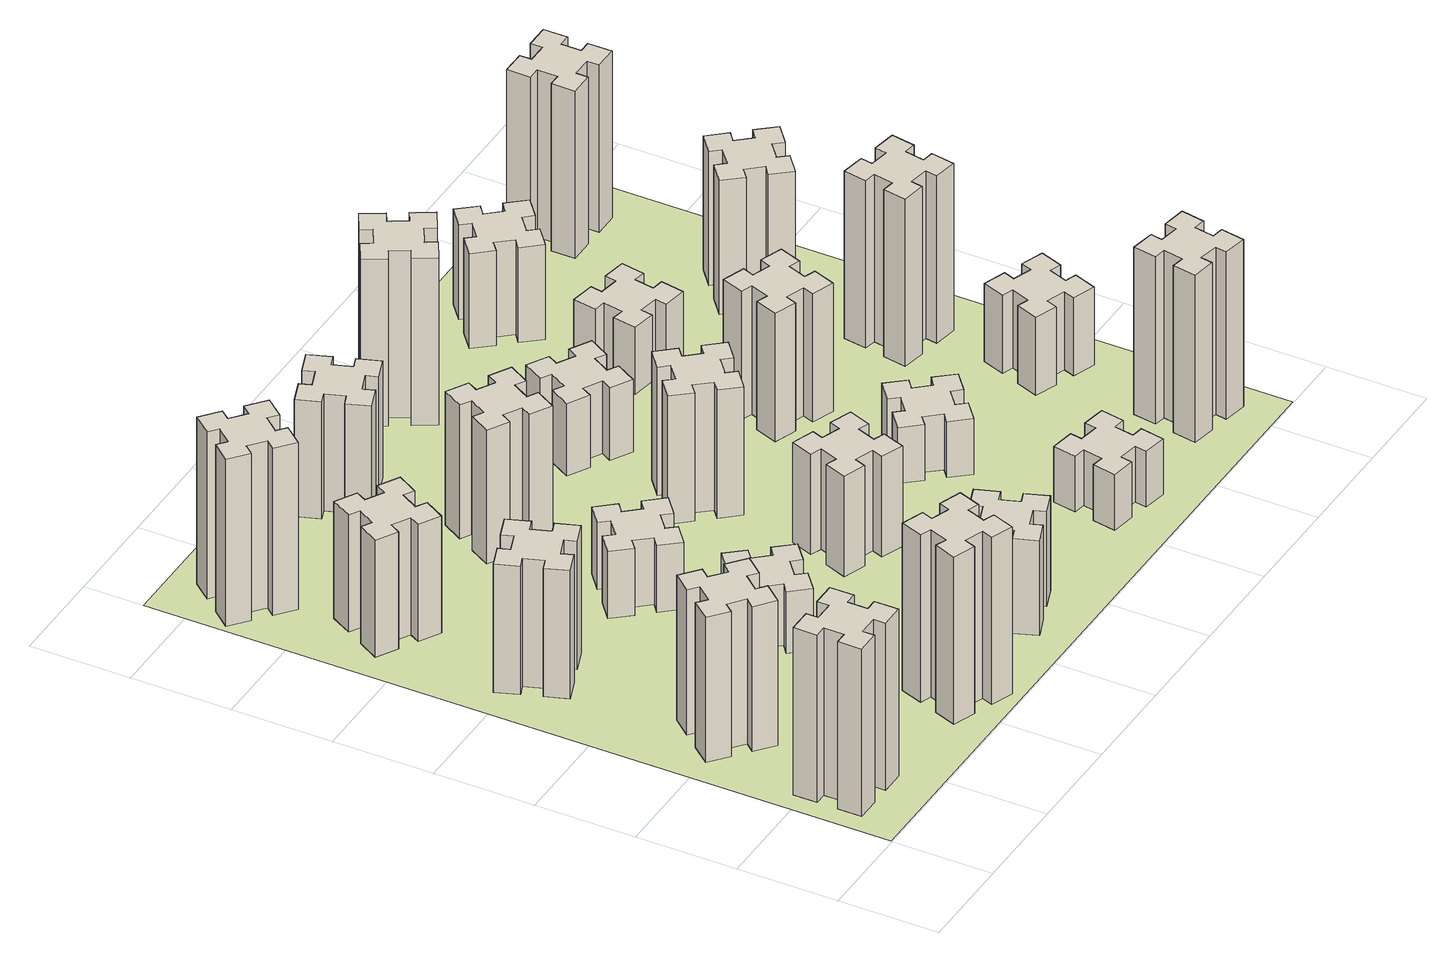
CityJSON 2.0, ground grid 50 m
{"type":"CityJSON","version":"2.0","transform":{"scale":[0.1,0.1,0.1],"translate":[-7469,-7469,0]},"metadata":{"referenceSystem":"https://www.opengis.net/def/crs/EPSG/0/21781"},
"CityObjects":{
"building1":{"type":"Building","attributes":{"class":"1000","function":"1000","usage":"1000","yearOfConstruction":2016,"roofType":"1000","measuredHeight":90,"storeysAboveGround":30,"storeysBelowGround":0},"geometry":[{"type":"Solid","lod":"1","boundaries":[[[[0,1,2,3,4,5,6,7,8,9,10,11,12,13,14,15,16,17,18,19]],[[17,16,20,21]],[[16,15,22,20]],[[15,14,23,22]],[[14,13,24,23]],[[13,12,25,24]],[[12,11,26,25]],[[11,10,27,26]],[[10,9,28,27]],[[9,8,29,28]],[[8,7,30,29]],[[7,6,31,30]],[[6,5,32,31]],[[5,4,33,32]],[[4,3,34,33]],[[3,2,35,34]],[[2,1,36,35]],[[1,0,37,36]],[[0,19,38,37]],[[19,18,39,38]],[[18,17,21,39]],[[24,25,26,27,28,29,30,31,32,33,34,35,36,37,38,39,21,20,22,23]]]]}]},
"building2":{"type":"Building","attributes":{"class":"1000","function":"1000","usage":"1000","yearOfConstruction":2016,"roofType":"1000","measuredHeight":78,"storeysAboveGround":30,"storeysBelowGround":0},"geometry":[{"type":"Solid","lod":"1","boundaries":[[[[40,41,42,43,44,45,46,47,48,49,50,51,52,53,54,55,56,57,58,59]],[[57,56,60,61]],[[56,55,62,60]],[[55,54,63,62]],[[54,53,64,63]],[[53,52,65,64]],[[52,51,66,65]],[[51,50,67,66]],[[50,49,68,67]],[[49,48,69,68]],[[48,47,70,69]],[[47,46,71,70]],[[46,45,72,71]],[[45,44,73,72]],[[44,43,74,73]],[[43,42,75,74]],[[42,41,76,75]],[[41,40,77,76]],[[40,59,78,77]],[[59,58,79,78]],[[58,57,61,79]],[[64,65,66,67,68,69,70,71,72,73,74,75,76,77,78,79,61,60,62,63]]]]}]},
"building3":{"type":"Building","attributes":{"class":"1000","function":"1000","usage":"1000","yearOfConstruction":2016,"roofType":"1000","measuredHeight":69,"storeysAboveGround":30,"storeysBelowGround":0},"geometry":[{"type":"Solid","lod":"1","boundaries":[[[[80,81,82,83,84,85,86,87,88,89,90,91,92,93,94,95,96,97,98,99]],[[97,96,100,101]],[[96,95,102,100]],[[95,94,103,102]],[[94,93,104,103]],[[93,92,105,104]],[[92,91,106,105]],[[91,90,107,106]],[[90,89,108,107]],[[89,88,109,108]],[[88,87,110,109]],[[87,86,111,110]],[[86,85,112,111]],[[85,84,113,112]],[[84,83,114,113]],[[83,82,115,114]],[[82,81,116,115]],[[81,80,117,116]],[[80,99,118,117]],[[99,98,119,118]],[[98,97,101,119]],[[104,105,106,107,108,109,110,111,112,113,114,115,116,117,118,119,101,100,102,103]]]]}]},
"building4":{"type":"Building","attributes":{"class":"1000","function":"1000","usage":"1000","yearOfConstruction":2016,"roofType":"1000","measuredHeight":63,"storeysAboveGround":30,"storeysBelowGround":0},"geometry":[{"type":"Solid","lod":"1","boundaries":[[[[120,121,122,123,124,125,126,127,128,129,130,131,132,133,134,135,136,137,138,139]],[[137,136,140,141]],[[136,135,142,140]],[[135,134,143,142]],[[134,133,144,143]],[[133,132,145,144]],[[132,131,146,145]],[[131,130,147,146]],[[130,129,148,147]],[[129,128,149,148]],[[128,127,150,149]],[[127,126,151,150]],[[126,125,152,151]],[[125,124,153,152]],[[124,123,154,153]],[[123,122,155,154]],[[122,121,156,155]],[[121,120,157,156]],[[120,139,158,157]],[[139,138,159,158]],[[138,137,141,159]],[[144,145,146,147,148,149,150,151,152,153,154,155,156,157,158,159,141,140,142,143]]]]}]},
"building5":{"type":"Building","attributes":{"class":"1000","function":"1000","usage":"1000","yearOfConstruction":2016,"roofType":"1000","measuredHeight":90,"storeysAboveGround":30,"storeysBelowGround":0},"geometry":[{"type":"Solid","lod":"1","boundaries":[[[[160,161,162,163,164,165,166,167,168,169,170,171,172,173,174,175,176,177,178,179]],[[177,176,180,181]],[[176,175,182,180]],[[175,174,183,182]],[[174,173,184,183]],[[173,172,185,184]],[[172,171,186,185]],[[171,170,187,186]],[[170,169,188,187]],[[169,168,189,188]],[[168,167,190,189]],[[167,166,191,190]],[[166,165,192,191]],[[165,164,193,192]],[[164,163,194,193]],[[163,162,195,194]],[[162,161,196,195]],[[161,160,197,196]],[[160,179,198,197]],[[179,178,199,198]],[[178,177,181,199]],[[184,185,186,187,188,189,190,191,192,193,194,195,196,197,198,199,181,180,182,183]]]]}]},
"building6":{"type":"Building","attributes":{"class":"1000","function":"1000","usage":"1000","yearOfConstruction":2016,"roofType":"1000","measuredHeight":90,"storeysAboveGround":30,"storeysBelowGround":0},"geometry":[{"type":"Solid","lod":"1","boundaries":[[[[200,201,202,203,204,205,206,207,208,209,210,211,212,213,214,215,216,217,218,219]],[[217,216,220,221]],[[216,215,222,220]],[[215,214,223,222]],[[214,213,224,223]],[[213,212,225,224]],[[212,211,226,225]],[[211,210,227,226]],[[210,209,228,227]],[[209,208,229,228]],[[208,207,230,229]],[[207,206,231,230]],[[206,205,232,231]],[[205,204,233,232]],[[204,203,234,233]],[[203,202,235,234]],[[202,201,236,235]],[[201,200,237,236]],[[200,219,238,237]],[[219,218,239,238]],[[218,217,221,239]],[[224,225,226,227,228,229,230,231,232,233,234,235,236,237,238,239,221,220,222,223]]]]}]},
"building7":{"type":"Building","attributes":{"class":"1000","function":"1000","usage":"1000","yearOfConstruction":2016,"roofType":"1000","measuredHeight":33,"storeysAboveGround":30,"storeysBelowGround":0},"geometry":[{"type":"Solid","lod":"1","boundaries":[[[[240,241,242,243,244,245,246,247,248,249,250,251,252,253,254,255,256,257,258,259]],[[257,256,260,261]],[[256,255,262,260]],[[255,254,263,262]],[[254,253,264,263]],[[253,252,265,264]],[[252,251,266,265]],[[251,250,267,266]],[[250,249,268,267]],[[249,248,269,268]],[[248,247,270,269]],[[247,246,271,270]],[[246,245,272,271]],[[245,244,273,272]],[[244,243,274,273]],[[243,242,275,274]],[[242,241,276,275]],[[241,240,277,276]],[[240,259,278,277]],[[259,258,279,278]],[[258,257,261,279]],[[264,265,266,267,268,269,270,271,272,273,274,275,276,277,278,279,261,260,262,263]]]]}]},
"building8":{"type":"Building","attributes":{"class":"1000","function":"1000","usage":"1000","yearOfConstruction":2016,"roofType":"1000","measuredHeight":36,"storeysAboveGround":30,"storeysBelowGround":0},"geometry":[{"type":"Solid","lod":"1","boundaries":[[[[280,281,282,283,284,285,286,287,288,289,290,291,292,293,294,295,296,297,298,299]],[[297,296,300,301]],[[296,295,302,300]],[[295,294,303,302]],[[294,293,304,303]],[[293,292,305,304]],[[292,291,306,305]],[[291,290,307,306]],[[290,289,308,307]],[[289,288,309,308]],[[288,287,310,309]],[[287,286,311,310]],[[286,285,312,311]],[[285,284,313,312]],[[284,283,314,313]],[[283,282,315,314]],[[282,281,316,315]],[[281,280,317,316]],[[280,299,318,317]],[[299,298,319,318]],[[298,297,301,319]],[[304,305,306,307,308,309,310,311,312,313,314,315,316,317,318,319,301,300,302,303]]]]}]},
"building9":{"type":"Building","attributes":{"class":"1000","function":"1000","usage":"1000","yearOfConstruction":2016,"roofType":"1000","measuredHeight":51,"storeysAboveGround":30,"storeysBelowGround":0},"geometry":[{"type":"Solid","lod":"1","boundaries":[[[[320,321,322,323,324,325,326,327,328,329,330,331,332,333,334,335,336,337,338,339]],[[337,336,340,341]],[[336,335,342,340]],[[335,334,343,342]],[[334,333,344,343]],[[333,332,345,344]],[[332,331,346,345]],[[331,330,347,346]],[[330,329,348,347]],[[329,328,349,348]],[[328,327,350,349]],[[327,326,351,350]],[[326,325,352,351]],[[325,324,353,352]],[[324,323,354,353]],[[323,322,355,354]],[[322,321,356,355]],[[321,320,357,356]],[[320,339,358,357]],[[339,338,359,358]],[[338,337,341,359]],[[344,345,346,347,348,349,350,351,352,353,354,355,356,357,358,359,341,340,342,343]]]]}]},
"building10":{"type":"Building","attributes":{"class":"1000","function":"1000","usage":"1000","yearOfConstruction":2016,"roofType":"1000","measuredHeight":72,"storeysAboveGround":30,"storeysBelowGround":0},"geometry":[{"type":"Solid","lod":"1","boundaries":[[[[360,361,362,363,364,365,366,367,368,369,370,371,372,373,374,375,376,377,378,379]],[[377,376,380,381]],[[376,375,382,380]],[[375,374,383,382]],[[374,373,384,383]],[[373,372,385,384]],[[372,371,386,385]],[[371,370,387,386]],[[370,369,388,387]],[[369,368,389,388]],[[368,367,390,389]],[[367,366,391,390]],[[366,365,392,391]],[[365,364,393,392]],[[364,363,394,393]],[[363,362,395,394]],[[362,361,396,395]],[[361,360,397,396]],[[360,379,398,397]],[[379,378,399,398]],[[378,377,381,399]],[[384,385,386,387,388,389,390,391,392,393,394,395,396,397,398,399,381,380,382,383]]]]}]},
"building11":{"type":"Building","attributes":{"class":"1000","function":"1000","usage":"1000","yearOfConstruction":2016,"roofType":"1000","measuredHeight":63,"storeysAboveGround":30,"storeysBelowGround":0},"geometry":[{"type":"Solid","lod":"1","boundaries":[[[[400,401,402,403,404,405,406,407,408,409,410,411,412,413,414,415,416,417,418,419]],[[417,416,420,421]],[[416,415,422,420]],[[415,414,423,422]],[[414,413,424,423]],[[413,412,425,424]],[[412,411,426,425]],[[411,410,427,426]],[[410,409,428,427]],[[409,408,429,428]],[[408,407,430,429]],[[407,406,431,430]],[[406,405,432,431]],[[405,404,433,432]],[[404,403,434,433]],[[403,402,435,434]],[[402,401,436,435]],[[401,400,437,436]],[[400,419,438,437]],[[419,418,439,438]],[[418,417,421,439]],[[424,425,426,427,428,429,430,431,432,433,434,435,436,437,438,439,421,420,422,423]]]]}]},
"building12":{"type":"Building","attributes":{"class":"1000","function":"1000","usage":"1000","yearOfConstruction":2016,"roofType":"1000","measuredHeight":54,"storeysAboveGround":30,"storeysBelowGround":0},"geometry":[{"type":"Solid","lod":"1","boundaries":[[[[440,441,442,443,444,445,446,447,448,449,450,451,452,453,454,455,456,457,458,459]],[[457,456,460,461]],[[456,455,462,460]],[[455,454,463,462]],[[454,453,464,463]],[[453,452,465,464]],[[452,451,466,465]],[[451,450,467,466]],[[450,449,468,467]],[[449,448,469,468]],[[448,447,470,469]],[[447,446,471,470]],[[446,445,472,471]],[[445,444,473,472]],[[444,443,474,473]],[[443,442,475,474]],[[442,441,476,475]],[[441,440,477,476]],[[440,459,478,477]],[[459,458,479,478]],[[458,457,461,479]],[[464,465,466,467,468,469,470,471,472,473,474,475,476,477,478,479,461,460,462,463]]]]}]},
"building13":{"type":"Building","attributes":{"class":"1000","function":"1000","usage":"1000","yearOfConstruction":2016,"roofType":"1000","measuredHeight":69,"storeysAboveGround":30,"storeysBelowGround":0},"geometry":[{"type":"Solid","lod":"1","boundaries":[[[[480,481,482,483,484,485,486,487,488,489,490,491,492,493,494,495,496,497,498,499]],[[497,496,500,501]],[[496,495,502,500]],[[495,494,503,502]],[[494,493,504,503]],[[493,492,505,504]],[[492,491,506,505]],[[491,490,507,506]],[[490,489,508,507]],[[489,488,509,508]],[[488,487,510,509]],[[487,486,511,510]],[[486,485,512,511]],[[485,484,513,512]],[[484,483,514,513]],[[483,482,515,514]],[[482,481,516,515]],[[481,480,517,516]],[[480,499,518,517]],[[499,498,519,518]],[[498,497,501,519]],[[504,505,506,507,508,509,510,511,512,513,514,515,516,517,518,519,501,500,502,503]]]]}]},
"building14":{"type":"Building","attributes":{"class":"1000","function":"1000","usage":"1000","yearOfConstruction":2016,"roofType":"1000","measuredHeight":39,"storeysAboveGround":30,"storeysBelowGround":0},"geometry":[{"type":"Solid","lod":"1","boundaries":[[[[520,521,522,523,524,525,526,527,528,529,530,531,532,533,534,535,536,537,538,539]],[[537,536,540,541]],[[536,535,542,540]],[[535,534,543,542]],[[534,533,544,543]],[[533,532,545,544]],[[532,531,546,545]],[[531,530,547,546]],[[530,529,548,547]],[[529,528,549,548]],[[528,527,550,549]],[[527,526,551,550]],[[526,525,552,551]],[[525,524,553,552]],[[524,523,554,553]],[[523,522,555,554]],[[522,521,556,555]],[[521,520,557,556]],[[520,539,558,557]],[[539,538,559,558]],[[538,537,541,559]],[[544,545,546,547,548,549,550,551,552,553,554,555,556,557,558,559,541,540,542,543]]]]}]},
"building15":{"type":"Building","attributes":{"class":"1000","function":"1000","usage":"1000","yearOfConstruction":2016,"roofType":"1000","measuredHeight":30,"storeysAboveGround":30,"storeysBelowGround":0},"geometry":[{"type":"Solid","lod":"1","boundaries":[[[[560,561,562,563,564,565,566,567,568,569,570,571,572,573,574,575,576,577,578,579]],[[577,576,580,581]],[[576,575,582,580]],[[575,574,583,582]],[[574,573,584,583]],[[573,572,585,584]],[[572,571,586,585]],[[571,570,587,586]],[[570,569,588,587]],[[569,568,589,588]],[[568,567,590,589]],[[567,566,591,590]],[[566,565,592,591]],[[565,564,593,592]],[[564,563,594,593]],[[563,562,595,594]],[[562,561,596,595]],[[561,560,597,596]],[[560,579,598,597]],[[579,578,599,598]],[[578,577,581,599]],[[584,585,586,587,588,589,590,591,592,593,594,595,596,597,598,599,581,580,582,583]]]]}]},
"building16":{"type":"Building","attributes":{"class":"1000","function":"1000","usage":"1000","yearOfConstruction":2016,"roofType":"1000","measuredHeight":90,"storeysAboveGround":30,"storeysBelowGround":0},"geometry":[{"type":"Solid","lod":"1","boundaries":[[[[600,601,602,603,604,605,606,607,608,609,610,611,612,613,614,615,616,617,618,619]],[[617,616,620,621]],[[616,615,622,620]],[[615,614,623,622]],[[614,613,624,623]],[[613,612,625,624]],[[612,611,626,625]],[[611,610,627,626]],[[610,609,628,627]],[[609,608,629,628]],[[608,607,630,629]],[[607,606,631,630]],[[606,605,632,631]],[[605,604,633,632]],[[604,603,634,633]],[[603,602,635,634]],[[602,601,636,635]],[[601,600,637,636]],[[600,619,638,637]],[[619,618,639,638]],[[618,617,621,639]],[[624,625,626,627,628,629,630,631,632,633,634,635,636,637,638,639,621,620,622,623]]]]}]},
"building17":{"type":"Building","attributes":{"class":"1000","function":"1000","usage":"1000","yearOfConstruction":2016,"roofType":"1000","measuredHeight":30,"storeysAboveGround":30,"storeysBelowGround":0},"geometry":[{"type":"Solid","lod":"1","boundaries":[[[[640,641,642,643,644,645,646,647,648,649,650,651,652,653,654,655,656,657,658,659]],[[657,656,660,661]],[[656,655,662,660]],[[655,654,663,662]],[[654,653,664,663]],[[653,652,665,664]],[[652,651,666,665]],[[651,650,667,666]],[[650,649,668,667]],[[649,648,669,668]],[[648,647,670,669]],[[647,646,671,670]],[[646,645,672,671]],[[645,644,673,672]],[[644,643,674,673]],[[643,642,675,674]],[[642,641,676,675]],[[641,640,677,676]],[[640,659,678,677]],[[659,658,679,678]],[[658,657,661,679]],[[664,665,666,667,668,669,670,671,672,673,674,675,676,677,678,679,661,660,662,663]]]]}]},
"building18":{"type":"Building","attributes":{"class":"1000","function":"1000","usage":"1000","yearOfConstruction":2016,"roofType":"1000","measuredHeight":69,"storeysAboveGround":30,"storeysBelowGround":0},"geometry":[{"type":"Solid","lod":"1","boundaries":[[[[680,681,682,683,684,685,686,687,688,689,690,691,692,693,694,695,696,697,698,699]],[[697,696,700,701]],[[696,695,702,700]],[[695,694,703,702]],[[694,693,704,703]],[[693,692,705,704]],[[692,691,706,705]],[[691,690,707,706]],[[690,689,708,707]],[[689,688,709,708]],[[688,687,710,709]],[[687,686,711,710]],[[686,685,712,711]],[[685,684,713,712]],[[684,683,714,713]],[[683,682,715,714]],[[682,681,716,715]],[[681,680,717,716]],[[680,699,718,717]],[[699,698,719,718]],[[698,697,701,719]],[[704,705,706,707,708,709,710,711,712,713,714,715,716,717,718,719,701,700,702,703]]]]}]},
"building19":{"type":"Building","attributes":{"class":"1000","function":"1000","usage":"1000","yearOfConstruction":2016,"roofType":"1000","measuredHeight":36,"storeysAboveGround":30,"storeysBelowGround":0},"geometry":[{"type":"Solid","lod":"1","boundaries":[[[[720,721,722,723,724,725,726,727,728,729,730,731,732,733,734,735,736,737,738,739]],[[737,736,740,741]],[[736,735,742,740]],[[735,734,743,742]],[[734,733,744,743]],[[733,732,745,744]],[[732,731,746,745]],[[731,730,747,746]],[[730,729,748,747]],[[729,728,749,748]],[[728,727,750,749]],[[727,726,751,750]],[[726,725,752,751]],[[725,724,753,752]],[[724,723,754,753]],[[723,722,755,754]],[[722,721,756,755]],[[721,720,757,756]],[[720,739,758,757]],[[739,738,759,758]],[[738,737,741,759]],[[744,745,746,747,748,749,750,751,752,753,754,755,756,757,758,759,741,740,742,743]]]]}]},
"building20":{"type":"Building","attributes":{"class":"1000","function":"1000","usage":"1000","yearOfConstruction":2016,"roofType":"1000","measuredHeight":90,"storeysAboveGround":30,"storeysBelowGround":0},"geometry":[{"type":"Solid","lod":"1","boundaries":[[[[760,761,762,763,764,765,766,767,768,769,770,771,772,773,774,775,776,777,778,779]],[[777,776,780,781]],[[776,775,782,780]],[[775,774,783,782]],[[774,773,784,783]],[[773,772,785,784]],[[772,771,786,785]],[[771,770,787,786]],[[770,769,788,787]],[[769,768,789,788]],[[768,767,790,789]],[[767,766,791,790]],[[766,765,792,791]],[[765,764,793,792]],[[764,763,794,793]],[[763,762,795,794]],[[762,761,796,795]],[[761,760,797,796]],[[760,779,798,797]],[[779,778,799,798]],[[778,777,781,799]],[[784,785,786,787,788,789,790,791,792,793,794,795,796,797,798,799,781,780,782,783]]]]}]},
"building21":{"type":"Building","attributes":{"class":"1000","function":"1000","usage":"1000","yearOfConstruction":2016,"roofType":"1000","measuredHeight":51,"storeysAboveGround":30,"storeysBelowGround":0},"geometry":[{"type":"Solid","lod":"1","boundaries":[[[[800,801,802,803,804,805,806,807,808,809,810,811,812,813,814,815,816,817,818,819]],[[817,816,820,821]],[[816,815,822,820]],[[815,814,823,822]],[[814,813,824,823]],[[813,812,825,824]],[[812,811,826,825]],[[811,810,827,826]],[[810,809,828,827]],[[809,808,829,828]],[[808,807,830,829]],[[807,806,831,830]],[[806,805,832,831]],[[805,804,833,832]],[[804,803,834,833]],[[803,802,835,834]],[[802,801,836,835]],[[801,800,837,836]],[[800,819,838,837]],[[819,818,839,838]],[[818,817,821,839]],[[824,825,826,827,828,829,830,831,832,833,834,835,836,837,838,839,821,820,822,823]]]]}]},
"building22":{"type":"Building","attributes":{"class":"1000","function":"1000","usage":"1000","yearOfConstruction":2016,"roofType":"1000","measuredHeight":42,"storeysAboveGround":30,"storeysBelowGround":0},"geometry":[{"type":"Solid","lod":"1","boundaries":[[[[840,841,842,843,844,845,846,847,848,849,850,851,852,853,854,855,856,857,858,859]],[[857,856,860,861]],[[856,855,862,860]],[[855,854,863,862]],[[854,853,864,863]],[[853,852,865,864]],[[852,851,866,865]],[[851,850,867,866]],[[850,849,868,867]],[[849,848,869,868]],[[848,847,870,869]],[[847,846,871,870]],[[846,845,872,871]],[[845,844,873,872]],[[844,843,874,873]],[[843,842,875,874]],[[842,841,876,875]],[[841,840,877,876]],[[840,859,878,877]],[[859,858,879,878]],[[858,857,861,879]],[[864,865,866,867,868,869,870,871,872,873,874,875,876,877,878,879,861,860,862,863]]]]}]},
"building23":{"type":"Building","attributes":{"class":"1000","function":"1000","usage":"1000","yearOfConstruction":2016,"roofType":"1000","measuredHeight":90,"storeysAboveGround":30,"storeysBelowGround":0},"geometry":[{"type":"Solid","lod":"1","boundaries":[[[[880,881,882,883,884,885,886,887,888,889,890,891,892,893,894,895,896,897,898,899]],[[897,896,900,901]],[[896,895,902,900]],[[895,894,903,902]],[[894,893,904,903]],[[893,892,905,904]],[[892,891,906,905]],[[891,890,907,906]],[[890,889,908,907]],[[889,888,909,908]],[[888,887,910,909]],[[887,886,911,910]],[[886,885,912,911]],[[885,884,913,912]],[[884,883,914,913]],[[883,882,915,914]],[[882,881,916,915]],[[881,880,917,916]],[[880,899,918,917]],[[899,898,919,918]],[[898,897,901,919]],[[904,905,906,907,908,909,910,911,912,913,914,915,916,917,918,919,901,900,902,903]]]]}]},
"building24":{"type":"Building","attributes":{"class":"1000","function":"1000","usage":"1000","yearOfConstruction":2016,"roofType":"1000","measuredHeight":72,"storeysAboveGround":30,"storeysBelowGround":0},"geometry":[{"type":"Solid","lod":"1","boundaries":[[[[920,921,922,923,924,925,926,927,928,929,930,931,932,933,934,935,936,937,938,939]],[[937,936,940,941]],[[936,935,942,940]],[[935,934,943,942]],[[934,933,944,943]],[[933,932,945,944]],[[932,931,946,945]],[[931,930,947,946]],[[930,929,948,947]],[[929,928,949,948]],[[928,927,950,949]],[[927,926,951,950]],[[926,925,952,951]],[[925,924,953,952]],[[924,923,954,953]],[[923,922,955,954]],[[922,921,956,955]],[[921,920,957,956]],[[920,939,958,957]],[[939,938,959,958]],[[938,937,941,959]],[[944,945,946,947,948,949,950,951,952,953,954,955,956,957,958,959,941,940,942,943]]]]}]},
"building25":{"type":"Building","attributes":{"class":"1000","function":"1000","usage":"1000","yearOfConstruction":2016,"roofType":"1000","measuredHeight":90,"storeysAboveGround":30,"storeysBelowGround":0},"geometry":[{"type":"Solid","lod":"1","boundaries":[[[[960,961,962,963,964,965,966,967,968,969,970,971,972,973,974,975,976,977,978,979]],[[977,976,980,981]],[[976,975,982,980]],[[975,974,983,982]],[[974,973,984,983]],[[973,972,985,984]],[[972,971,986,985]],[[971,970,987,986]],[[970,969,988,987]],[[969,968,989,988]],[[968,967,990,989]],[[967,966,991,990]],[[966,965,992,991]],[[965,964,993,992]],[[964,963,994,993]],[[963,962,995,994]],[[962,961,996,995]],[[961,960,997,996]],[[960,979,998,997]],[[979,978,999,998]],[[978,977,981,999]],[[984,985,986,987,988,989,990,991,992,993,994,995,996,997,998,999,981,980,982,983]]]]}]},
"landuse1":{"type":"LandUse","attributes":{"name":"plot1","function":"1010"},"geometry":[{"type":"MultiSurface","lod":"1","boundaries":[[[1000,1001,1002,1003]]]}]}
},
"vertices":[
[165,425,0],[165,325,0],[105,325,0],[105,205,0],[225,205,0],[225,265,0],[325,265,0],[325,205,0],[445,205,0],[445,325,0],[385,325,0],[385,425,0],[445,425,0],[445,545,0],[325,545,0],[325,485,0],[225,485,0],[225,545,0],[105,545,0],[105,425,0],[225,485,900],[225,545,900],[325,485,900],[325,545,900],[445,545,900],[445,425,900],[385,425,900],[385,325,900],[445,325,900],[445,205,900],[325,205,900],[325,265,900],[225,265,900],[225,205,900],[105,205,900],[105,325,900],[165,325,900],[165,425,900],[105,425,900],[105,545,900],
[484,1067,0],[408,1132,0],[446,1178,0],[354,1255,0],[277,1163,0],[323,1124,0],[259,1048,0],[213,1086,0],[136,994,0],[228,917,0],[266,963,0],[343,899,0],[304,853,0],[396,776,0],[473,868,0],[427,906,0],[492,983,0],[538,944,0],[615,1036,0],[523,1113,0],[492,983,780],[538,944,780],[427,906,780],[473,868,780],[396,776,780],[304,853,780],[343,899,780],[266,963,780],[228,917,780],[136,994,780],[213,1086,780],[259,1048,780],[323,1124,780],[277,1163,780],[354,1255,780],[446,1178,780],[408,1132,780],[484,1067,780],[523,1113,780],[615,1036,780],
[366,1835,0],[460,1869,0],[480,1813,0],[593,1854,0],[552,1967,0],[496,1946,0],[462,2040,0],[518,2060,0],[477,2173,0],[364,2132,0],[385,2076,0],[291,2042,0],[270,2098,0],[157,2057,0],[199,1944,0],[255,1965,0],[289,1871,0],[233,1850,0],[274,1737,0],[387,1779,0],[289,1871,690],[233,1850,690],[255,1965,690],[199,1944,690],[157,2057,690],[270,2098,690],[291,2042,690],[385,2076,690],[364,2132,690],[477,2173,690],[518,2060,690],[462,2040,690],[496,1946,690],[552,1967,690],[593,1854,690],[480,1813,690],[460,1869,690],[366,1835,690],[387,1779,690],[274,1737,690],
[446,2597,0],[496,2684,0],[548,2654,0],[608,2758,0],[504,2818,0],[474,2766,0],[387,2816,0],[417,2868,0],[313,2928,0],[253,2824,0],[305,2794,0],[255,2707,0],[203,2737,0],[143,2633,0],[247,2573,0],[277,2625,0],[364,2575,0],[334,2523,0],[438,2463,0],[498,2567,0],[364,2575,630],[334,2523,630],[277,2625,630],[247,2573,630],[143,2633,630],[203,2737,630],[255,2707,630],[305,2794,630],[253,2824,630],[313,2928,630],[417,2868,630],[387,2816,630],[474,2766,630],[504,2818,630],[608,2758,630],[548,2654,630],[496,2684,630],[446,2597,630],[498,2567,630],[438,2463,630],
[1029,360,0],[995,266,0],[939,287,0],[897,174,0],[1010,133,0],[1031,189,0],[1125,155,0],[1104,99,0],[1217,57,0],[1258,170,0],[1202,191,0],[1236,285,0],[1292,264,0],[1333,377,0],[1220,418,0],[1200,362,0],[1106,396,0],[1127,452,0],[1014,493,0],[973,380,0],[1106,396,900],[1127,452,900],[1200,362,900],[1220,418,900],[1333,377,900],[1292,264,900],[1236,285,900],[1202,191,900],[1258,170,900],[1217,57,900],[1104,99,900],[1125,155,900],[1031,189,900],[1010,133,900],[897,174,900],[939,287,900],[995,266,900],[1029,360,900],[973,380,900],[1014,493,900],
[384,3387,0],[308,3452,0],[346,3498,0],[254,3575,0],[177,3483,0],[223,3444,0],[159,3368,0],[113,3406,0],[36,3314,0],[128,3237,0],[166,3283,0],[243,3219,0],[204,3173,0],[296,3096,0],[373,3188,0],[327,3226,0],[392,3303,0],[438,3264,0],[515,3356,0],[423,3433,0],[392,3303,900],[438,3264,900],[327,3226,900],[373,3188,900],[296,3096,900],[204,3173,900],[243,3219,900],[166,3283,900],[128,3237,900],[36,3314,900],[113,3406,900],[159,3368,900],[223,3444,900],[177,3483,900],[254,3575,900],[346,3498,900],[308,3452,900],[384,3387,900],[423,3433,900],[515,3356,900],
[1083,1332,0],[1006,1267,0],[968,1313,0],[876,1236,0],[953,1144,0],[999,1183,0],[1063,1106,0],[1017,1068,0],[1094,976,0],[1186,1053,0],[1148,1099,0],[1224,1163,0],[1263,1117,0],[1355,1194,0],[1278,1286,0],[1232,1248,0],[1167,1324,0],[1213,1363,0],[1136,1455,0],[1044,1378,0],[1167,1324,330],[1213,1363,330],[1232,1248,330],[1278,1286,330],[1355,1194,330],[1263,1117,330],[1224,1163,330],[1148,1099,330],[1186,1053,330],[1094,976,330],[1017,1068,330],[1063,1106,330],[999,1183,330],[953,1144,330],[876,1236,330],[968,1313,330],[1006,1267,330],[1083,1332,330],[1044,1378,330],[1136,1455,330],
[1083,1972,0],[1006,1907,0],[968,1953,0],[876,1876,0],[953,1784,0],[999,1823,0],[1063,1746,0],[1017,1708,0],[1094,1616,0],[1186,1693,0],[1148,1739,0],[1224,1803,0],[1263,1757,0],[1355,1834,0],[1278,1926,0],[1232,1888,0],[1167,1964,0],[1213,2003,0],[1136,2095,0],[1044,2018,0],[1167,1964,360],[1213,2003,360],[1232,1888,360],[1278,1926,360],[1355,1834,360],[1263,1757,360],[1224,1803,360],[1148,1739,360],[1186,1693,360],[1094,1616,360],[1017,1708,360],[1063,1746,360],[999,1823,360],[953,1784,360],[876,1876,360],[968,1953,360],[1006,1907,360],[1083,1972,360],[1044,2018,360],[1136,2095,360],
[1765,496,0],[1671,462,0],[1650,518,0],[1537,477,0],[1579,364,0],[1635,385,0],[1669,291,0],[1613,270,0],[1654,157,0],[1767,199,0],[1746,255,0],[1840,289,0],[1860,233,0],[1973,274,0],[1932,387,0],[1876,366,0],[1842,460,0],[1898,480,0],[1857,593,0],[1744,552,0],[1842,460,510],[1898,480,510],[1876,366,510],[1932,387,510],[1973,274,510],[1860,233,510],[1840,289,510],[1746,255,510],[1767,199,510],[1654,157,510],[1613,270,510],[1669,291,510],[1635,385,510],[1579,364,510],[1537,477,510],[1650,518,510],[1671,462,510],[1765,496,510],[1744,552,510],[1857,593,510],
[1314,2666,0],[1227,2716,0],[1257,2768,0],[1153,2828,0],[1093,2724,0],[1145,2694,0],[1095,2607,0],[1043,2637,0],[983,2533,0],[1087,2473,0],[1117,2525,0],[1204,2475,0],[1174,2423,0],[1278,2363,0],[1338,2467,0],[1286,2497,0],[1336,2584,0],[1388,2554,0],[1448,2658,0],[1344,2718,0],[1336,2584,720],[1388,2554,720],[1286,2497,720],[1338,2467,720],[1278,2363,720],[1174,2423,720],[1204,2475,720],[1117,2525,720],[1087,2473,720],[983,2533,720],[1043,2637,720],[1095,2607,720],[1145,2694,720],[1093,2724,720],[1153,2828,720],[1257,2768,720],[1227,2716,720],[1314,2666,720],[1344,2718,720],[1448,2658,720],
[1125,3456,0],[1031,3422,0],[1010,3478,0],[897,3437,0],[939,3324,0],[995,3345,0],[1029,3251,0],[973,3230,0],[1014,3117,0],[1127,3159,0],[1106,3215,0],[1200,3249,0],[1220,3193,0],[1333,3234,0],[1292,3347,0],[1236,3326,0],[1202,3420,0],[1258,3440,0],[1217,3553,0],[1104,3512,0],[1202,3420,630],[1258,3440,630],[1236,3326,630],[1292,3347,630],[1333,3234,630],[1220,3193,630],[1200,3249,630],[1106,3215,630],[1127,3159,630],[1014,3117,630],[973,3230,630],[1029,3251,630],[995,3345,630],[939,3324,630],[897,3437,630],[1010,3478,630],[1031,3422,630],[1125,3456,630],[1104,3512,630],[1217,3553,630],
[1769,1300,0],[1735,1206,0],[1679,1227,0],[1637,1114,0],[1750,1073,0],[1771,1129,0],[1865,1095,0],[1844,1039,0],[1957,997,0],[1998,1110,0],[1942,1131,0],[1976,1225,0],[2032,1204,0],[2073,1317,0],[1960,1358,0],[1940,1302,0],[1846,1336,0],[1867,1392,0],[1754,1433,0],[1713,1320,0],[1846,1336,540],[1867,1392,540],[1940,1302,540],[1960,1358,540],[2073,1317,540],[2032,1204,540],[1976,1225,540],[1942,1131,540],[1998,1110,540],[1957,997,540],[1844,1039,540],[1865,1095,540],[1771,1129,540],[1750,1073,540],[1637,1114,540],[1679,1227,540],[1735,1206,540],[1769,1300,540],[1713,1320,540],[1754,1433,540],
[1972,1988,0],[1907,2064,0],[1953,2103,0],[1876,2195,0],[1784,2118,0],[1823,2072,0],[1746,2007,0],[1708,2053,0],[1616,1976,0],[1693,1884,0],[1739,1923,0],[1803,1846,0],[1757,1808,0],[1834,1716,0],[1926,1793,0],[1888,1839,0],[1964,1903,0],[2003,1857,0],[2095,1934,0],[2018,2026,0],[1964,1903,690],[2003,1857,690],[1888,1839,690],[1926,1793,690],[1834,1716,690],[1757,1808,690],[1803,1846,690],[1739,1923,690],[1693,1884,690],[1616,1976,690],[1708,2053,690],[1746,2007,690],[1823,2072,690],[1784,2118,690],[1876,2195,690],[1953,2103,690],[1907,2064,690],[1972,1988,690],[2018,2026,690],[2095,1934,690],
[2026,2497,0],[2076,2584,0],[2128,2554,0],[2188,2658,0],[2084,2718,0],[2054,2666,0],[1967,2716,0],[1997,2768,0],[1893,2828,0],[1833,2724,0],[1885,2694,0],[1835,2607,0],[1783,2637,0],[1723,2533,0],[1827,2473,0],[1857,2525,0],[1944,2475,0],[1914,2423,0],[2018,2363,0],[2078,2467,0],[1944,2475,390],[1914,2423,390],[1857,2525,390],[1827,2473,390],[1723,2533,390],[1783,2637,390],[1835,2607,390],[1885,2694,390],[1833,2724,390],[1893,2828,390],[1997,2768,390],[1967,2716,390],[2054,2666,390],[2084,2718,390],[2188,2658,390],[2128,2554,390],[2076,2584,390],[2026,2497,390],[2078,2467,390],[2018,2363,390],
[2596,444,0],[2578,345,0],[2519,356,0],[2498,237,0],[2617,217,0],[2627,276,0],[2725,258,0],[2715,199,0],[2833,178,0],[2854,297,0],[2795,307,0],[2812,405,0],[2871,395,0],[2892,513,0],[2774,534,0],[2764,475,0],[2665,492,0],[2676,551,0],[2557,572,0],[2537,454,0],[2665,492,300],[2676,551,300],[2764,475,300],[2774,534,300],[2892,513,300],[2871,395,300],[2812,405,300],[2795,307,300],[2854,297,300],[2833,178,300],[2715,199,300],[2725,258,300],[2627,276,300],[2617,217,300],[2498,237,300],[2519,356,300],[2578,345,300],[2596,444,300],[2537,454,300],[2557,572,300],
[1844,3556,0],[1757,3506,0],[1727,3558,0],[1623,3498,0],[1683,3394,0],[1735,3424,0],[1785,3337,0],[1733,3307,0],[1793,3203,0],[1897,3263,0],[1867,3315,0],[1954,3365,0],[1984,3313,0],[2088,3373,0],[2028,3477,0],[1976,3447,0],[1926,3534,0],[1978,3564,0],[1918,3668,0],[1814,3608,0],[1926,3534,900],[1978,3564,900],[1976,3447,900],[2028,3477,900],[2088,3373,900],[1984,3313,900],[1954,3365,900],[1867,3315,900],[1897,3263,900],[1793,3203,900],[1733,3307,900],[1785,3337,900],[1735,3424,900],[1683,3394,900],[1623,3498,900],[1727,3558,900],[1757,3506,900],[1844,3556,900],[1814,3608,900],[1918,3668,900],
[2628,1099,0],[2704,1163,0],[2743,1117,0],[2835,1194,0],[2758,1286,0],[2712,1248,0],[2647,1324,0],[2693,1363,0],[2616,1455,0],[2524,1378,0],[2563,1332,0],[2486,1267,0],[2448,1313,0],[2356,1236,0],[2433,1144,0],[2479,1183,0],[2543,1106,0],[2497,1068,0],[2574,976,0],[2666,1053,0],[2543,1106,300],[2497,1068,300],[2479,1183,300],[2433,1144,300],[2356,1236,300],[2448,1313,300],[2486,1267,300],[2563,1332,300],[2524,1378,300],[2616,1455,300],[2693,1363,300],[2647,1324,300],[2712,1248,300],[2758,1286,300],[2835,1194,300],[2743,1117,300],[2704,1163,300],[2628,1099,300],[2666,1053,300],[2574,976,300],
[2682,1871,0],[2716,1965,0],[2772,1944,0],[2813,2057,0],[2700,2098,0],[2680,2042,0],[2586,2076,0],[2607,2132,0],[2494,2173,0],[2453,2060,0],[2509,2040,0],[2475,1946,0],[2419,1967,0],[2377,1854,0],[2490,1813,0],[2511,1869,0],[2605,1835,0],[2584,1779,0],[2697,1737,0],[2738,1850,0],[2605,1835,690],[2584,1779,690],[2511,1869,690],[2490,1813,690],[2377,1854,690],[2419,1967,690],[2475,1946,690],[2509,2040,690],[2453,2060,690],[2494,2173,690],[2607,2132,690],[2586,2076,690],[2680,2042,690],[2700,2098,690],[2813,2057,690],[2772,1944,690],[2716,1965,690],[2682,1871,690],[2738,1850,690],[2697,1737,690],
[2664,2795,0],[2565,2812,0],[2576,2871,0],[2457,2892,0],[2437,2774,0],[2496,2764,0],[2478,2665,0],[2419,2676,0],[2398,2557,0],[2517,2537,0],[2527,2596,0],[2625,2578,0],[2615,2519,0],[2733,2498,0],[2754,2617,0],[2695,2627,0],[2712,2725,0],[2771,2715,0],[2792,2833,0],[2674,2854,0],[2712,2725,360],[2771,2715,360],[2695,2627,360],[2754,2617,360],[2733,2498,360],[2615,2519,360],[2625,2578,360],[2527,2596,360],[2517,2537,360],[2398,2557,360],[2419,2676,360],[2478,2665,360],[2496,2764,360],[2437,2774,360],[2457,2892,360],[2576,2871,360],[2565,2812,360],[2664,2795,360],[2674,2854,360],[2792,2833,360],
[3504,475,0],[3405,492,0],[3416,551,0],[3297,572,0],[3277,454,0],[3336,444,0],[3318,345,0],[3259,356,0],[3238,237,0],[3357,217,0],[3367,276,0],[3465,258,0],[3455,199,0],[3573,178,0],[3594,297,0],[3535,307,0],[3552,405,0],[3611,395,0],[3632,513,0],[3514,534,0],[3552,405,900],[3611,395,900],[3535,307,900],[3594,297,900],[3573,178,900],[3455,199,900],[3465,258,900],[3367,276,900],[3357,217,900],[3238,237,900],[3259,356,900],[3318,345,900],[3336,444,900],[3277,454,900],[3297,572,900],[3416,551,900],[3405,492,900],[3504,475,900],[3514,534,900],[3632,513,900],
[2712,3368,0],[2647,3444,0],[2693,3483,0],[2616,3575,0],[2524,3498,0],[2563,3452,0],[2486,3387,0],[2448,3433,0],[2356,3356,0],[2433,3264,0],[2479,3303,0],[2543,3226,0],[2497,3188,0],[2574,3096,0],[2666,3173,0],[2628,3219,0],[2704,3283,0],[2743,3237,0],[2835,3314,0],[2758,3406,0],[2704,3283,510],[2743,3237,510],[2628,3219,510],[2666,3173,510],[2574,3096,510],[2497,3188,510],[2543,3226,510],[2479,3303,510],[2433,3264,510],[2356,3356,510],[2448,3433,510],[2486,3387,510],[2563,3452,510],[2524,3498,510],[2616,3575,510],[2693,3483,510],[2647,3444,510],[2712,3368,510],[2758,3406,510],[2835,3314,510],
[3351,1029,0],[3445,995,0],[3424,939,0],[3537,897,0],[3578,1010,0],[3522,1031,0],[3556,1125,0],[3612,1104,0],[3653,1217,0],[3540,1258,0],[3520,1202,0],[3426,1236,0],[3447,1292,0],[3334,1333,0],[3293,1220,0],[3349,1200,0],[3315,1106,0],[3259,1127,0],[3217,1014,0],[3330,973,0],[3315,1106,420],[3259,1127,420],[3349,1200,420],[3293,1220,420],[3334,1333,420],[3447,1292,420],[3426,1236,420],[3520,1202,420],[3540,1258,420],[3653,1217,420],[3612,1104,420],[3556,1125,420],[3522,1031,420],[3578,1010,420],[3537,897,420],[3424,939,420],[3445,995,420],[3351,1029,420],[3330,973,420],[3217,1014,420],
[3267,1656,0],[3365,1638,0],[3355,1579,0],[3473,1558,0],[3494,1677,0],[3435,1687,0],[3452,1785,0],[3511,1775,0],[3532,1893,0],[3414,1914,0],[3404,1855,0],[3305,1872,0],[3316,1931,0],[3197,1952,0],[3177,1834,0],[3236,1824,0],[3218,1725,0],[3159,1736,0],[3138,1617,0],[3257,1597,0],[3218,1725,900],[3159,1736,900],[3236,1824,900],[3177,1834,900],[3197,1952,900],[3316,1931,900],[3305,1872,900],[3404,1855,900],[3414,1914,900],[3532,1893,900],[3511,1775,900],[3452,1785,900],[3435,1687,900],[3494,1677,900],[3473,1558,900],[3355,1579,900],[3365,1638,900],[3267,1656,900],[3257,1597,900],[3138,1617,900],
[3219,2463,0],[3283,2386,0],[3237,2348,0],[3314,2256,0],[3406,2333,0],[3368,2379,0],[3444,2443,0],[3483,2397,0],[3575,2474,0],[3498,2566,0],[3452,2528,0],[3387,2604,0],[3433,2643,0],[3356,2735,0],[3264,2658,0],[3303,2612,0],[3226,2547,0],[3188,2593,0],[3096,2516,0],[3173,2424,0],[3226,2547,720],[3188,2593,720],[3303,2612,720],[3264,2658,720],[3356,2735,720],[3433,2643,720],[3387,2604,720],[3452,2528,720],[3498,2566,720],[3575,2474,720],[3483,2397,720],[3444,2443,720],[3368,2379,720],[3406,2333,720],[3314,2256,720],[3237,2348,720],[3283,2386,720],[3219,2463,720],[3173,2424,720],[3096,2516,720],
[3285,3325,0],[3385,3325,0],[3385,3265,0],[3505,3265,0],[3505,3385,0],[3445,3385,0],[3445,3485,0],[3505,3485,0],[3505,3605,0],[3385,3605,0],[3385,3545,0],[3285,3545,0],[3285,3605,0],[3165,3605,0],[3165,3485,0],[3225,3485,0],[3225,3385,0],[3165,3385,0],[3165,3265,0],[3285,3265,0],[3225,3385,900],[3165,3385,900],[3225,3485,900],[3165,3485,900],[3165,3605,900],[3285,3605,900],[3285,3545,900],[3385,3545,900],[3385,3605,900],[3505,3605,900],[3505,3485,900],[3445,3485,900],[3445,3385,900],[3505,3385,900],[3505,3265,900],[3385,3265,900],[3385,3325,900],[3285,3325,900],[3285,3265,900],[3165,3265,900],
[5,3705,0],[3705,3705,0],[3705,5,0],[5,5,0]
]}
